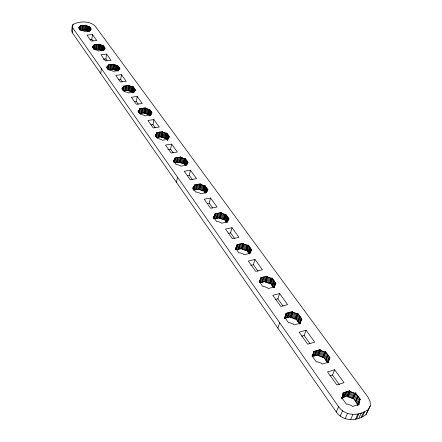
<?xml version="1.0" encoding="UTF-8"?>
<svg xmlns="http://www.w3.org/2000/svg" width="442" height="442" viewBox="0 0 442 442"><rect width="100%" height="100%" fill="white"/><g stroke="black" fill="none" stroke-linecap="round" stroke-linejoin="round"><path stroke-width="0.66" d="M327.876 362.374L329.041 359.788L329.191 358.169L330.097 357.898L325.605 351.716L324.699 351.987L320.588 350.467L319.997 349.644L313.19 351.644L313.781 352.467L312.185 356.561M312.433 356.65L313.781 352.467M286.377 314.118L285.421 316.875L284.526 317.118L288.643 322.914L289.543 322.671L293.532 324.13L294.096 324.914L300.798 323.074L300.24 322.295L300.952 320.997L301.146 319.511L302.035 319.268L297.869 313.538L296.985 313.776L293.046 312.339L292.493 311.577L285.83 313.35L286.377 314.118L284.952 318.212M259.714 282.466L260.946 278.521L260.437 277.808L266.957 276.233L267.471 276.941L271.25 278.305L272.117 278.095L275.99 283.421L275.117 283.637L274.029 287.626M72.223 26.034L71.703 30.852L72.295 32.736L336.296 411.999C343.108 421.834 357.219 421.502 365.993 414.585L370.297 405.811L370.136 401.535L367.915 397.032L95.096 25.968C89.339 20.675 79.632 21.1 73.029 24.398L72.223 26.034L72.82 27.912L338.605 406.745C345.478 416.585 359.628 416.292 368.462 409.369L370.297 405.811M72.902 25.603L73.029 24.398M72.295 32.736L72.82 27.912M250.901 250.255L249.89 252.614L250.376 253.288L243.956 254.741L243.47 254.062L239.796 252.747L238.929 252.94L235.365 247.923L236.227 247.735L237.282 245.398L236.807 244.735L243.188 243.332L243.664 243.99L247.299 245.288L248.15 245.1L251.752 250.061L250.901 250.255L250.133 252.863M78.88 28.526L79.019 27.321M79.24 28.492L79.538 26.94L80.571 26.067L80.3 25.68L85.604 25.222L88.577 26.487L89.284 26.426L91.378 29.31L90.671 29.376L89.494 30.608L89.776 31.001L84.444 31.481L84.162 31.089L80.726 30.26L78.659 27.354L79.378 27.293M79.339 28.747L79.538 26.94M79.527 29.023L79.798 26.619M79.803 29.327L80.146 26.327M80.184 27.111L80.339 25.741M79.969 29.99L80.438 25.874M80.063 30.122L80.532 26.006M80.245 29.758L80.715 25.642M81.079 30.365L81.626 25.564M82.538 25.487L81.985 30.283L85.041 30.012L88.002 31.277L88.687 26.481M82.4 30.244L82.952 25.448M82.814 30.211L83.367 25.415M83.72 30.128L84.278 25.338M84.626 30.045L85.19 25.255M85.079 30.073L85.604 25.222M85.179 30.205L85.742 25.415M85.273 30.338L85.836 25.548M85.317 30.399L85.881 25.603M86.041 30.553L86.604 25.763M86.737 30.758L87.306 25.968M87.394 31.001L87.964 26.211M88.002 31.277L88.577 26.487M88.356 31.244L88.93 26.459M88.599 31.227L89.174 26.437M88.709 31.216L89.284 26.426M88.87 31.443L89.45 26.653M89.312 31.249L89.809 27.144M89.837 30.376L90.168 27.642M89.997 30.603L90.328 27.868M90.162 30.829L90.494 28.089M90.687 29.957L90.853 28.586M93.024 41.023L91.859 39.399L92.455 34.581L86.93 35.089L91.185 41.045L96.743 40.515L92.455 34.581M92.743 47.681L92.892 46.46M92.853 47.67L93.168 46.079L94.201 45.139L93.914 44.736L99.323 44.211L102.389 45.532L103.113 45.46L105.323 48.504L104.599 48.576L103.428 49.896L103.726 50.305L98.284 50.852L97.991 50.443L94.455 49.587L92.279 46.52L93.008 46.449M92.942 47.907L93.168 46.079M93.118 48.167L93.422 45.736M93.389 48.46L93.77 45.421M93.5 48.443L93.61 47.167M93.599 48.581L93.754 47.366M93.903 46.156L94.058 44.94M93.743 48.786L94.157 45.078M93.798 48.946L94.339 44.697M94.654 49.46L95.268 44.603M95.577 49.366L96.196 44.515M96.002 49.327L96.621 44.471M96.422 49.283L97.041 44.432M97.345 49.189L97.975 44.344M98.273 49.101L98.897 44.25M103.284 45.697L102.638 50.543L98.98 49.465L98.693 49.056L99.323 44.211M98.737 49.123L99.367 44.272M98.837 49.261L99.467 44.415M98.936 49.399L99.566 44.554M98.98 49.465L99.616 44.614M99.726 49.626L100.362 44.78M100.445 49.836L101.08 44.99M101.119 50.084L101.759 45.239M101.748 50.377L102.389 45.532M101.859 50.366L102.505 45.52M102.108 50.344L102.754 45.498M102.356 50.316L102.997 45.471M102.467 50.305L103.113 45.46M103.096 50.46L103.666 46.217M103.555 50.377L104.041 46.741M103.809 50.012L104.213 46.979M100.721 73.571L101.384 68.632M103.98 50.25L104.389 47.217M104.605 48.951L104.771 47.742M107.014 60.532L105.887 58.963L106.55 54.084L100.914 54.664L105.406 60.957L111.08 60.35L106.55 54.084M357.943 405.021L359.407 401.717L359.501 399.955L360.429 399.645L355.567 392.955L354.644 393.258L350.346 391.651L349.705 390.761L342.749 393.015L343.39 393.91L342.368 396.236M106.859 67.957L107.03 66.725M107.119 67.924L107.29 66.698M107.146 68.532L107.561 66.289L108.594 65.283L108.29 64.852L113.804 64.256L116.975 65.637L117.71 65.554L120.047 68.77L119.307 68.853L118.147 70.261L118.456 70.698L112.909 71.322L112.594 70.886L108.964 70.002L106.66 66.764L107.406 66.681M107.301 68.134L107.561 66.289M107.472 68.377L107.809 65.919M107.644 69.272L108.202 65.471M108.08 66.764L108.251 65.538M108.097 67.527L108.356 65.681M108.03 68.902L108.544 65.217M108.036 69.72L108.721 64.808M109.671 64.703L108.981 69.615L113.102 69.156L113.406 69.587L117.174 70.709L117.892 65.803M109.925 69.51L110.616 64.604M110.356 69.466L111.047 64.554M110.787 69.416L111.478 64.51M111.727 69.311L112.428 64.405M112.671 69.206L113.373 64.3M113.102 69.156L113.804 64.256M113.146 69.228L113.854 64.322M113.251 69.372L113.959 64.471M113.362 69.521L114.064 64.615M113.406 69.587L114.113 64.681M228.315 219.116L227.265 221.293L227.718 221.923L221.431 223.216L220.983 222.586L217.442 221.332L216.597 221.503L213.265 216.818L214.11 216.652L215.199 214.492L214.757 213.873L221 212.624L221.448 213.243L224.945 214.475L225.779 214.309L229.149 218.945L228.315 219.116L227.796 221.061M114.174 69.753L114.881 64.852M114.909 69.969L115.622 65.068M115.605 70.234L116.323 65.328M116.257 70.538L116.975 65.637M116.373 70.527L117.091 65.62M116.627 70.499L117.34 65.593M116.876 70.471L117.594 65.565M116.992 70.455L117.71 65.554M117.66 70.648L118.29 66.355M118.058 71.201L118.694 66.908M118.423 70.223L118.876 67.156M118.605 70.477L119.058 67.411M119.185 69.803L119.462 67.963M122.285 81.836L120.699 79.621L121.44 74.692L115.688 75.35L120.439 82.002L126.23 81.317L121.44 74.692M122.058 89.372L122.252 88.124M122.318 89.339L122.511 88.096M122.44 89.323L122.777 87.66L123.81 86.582L123.484 86.129L129.114 85.45L129.44 85.897L132.396 86.892L133.141 86.798L135.617 90.201L134.865 90.295L134.517 91.958M122.489 89.527L122.777 87.66M122.644 89.754L123.025 87.262M122.893 90.013L123.373 86.903M123.075 90.085L123.362 88.218M123.091 90.859L123.76 86.51M123.163 91.046L123.926 86.074M124.898 85.958L124.125 90.925L128.329 90.406L128.655 90.859L131.594 91.848L132.34 91.754L132.954 92.605L133.76 87.643M125.092 90.803L125.865 85.842M125.528 90.754L126.307 85.787M125.97 90.698L126.743 85.731M126.931 90.577L127.71 85.615M341.804 398.949L343.39 393.91M127.893 90.461L128.677 85.499M128.329 90.406L129.114 85.45M128.379 90.477L129.163 85.516M128.495 90.632L129.279 85.671M128.655 90.859L129.39 85.831M129.44 91.03L130.23 86.074M130.202 91.256L130.992 86.295M130.92 91.527L131.716 86.571M131.594 91.848L132.396 86.892M131.71 91.831L132.512 86.875M131.97 91.803L132.771 86.842M132.224 91.77L133.025 86.814M132.34 91.754L133.141 86.798M132.534 92.019L133.335 87.063M133.478 92.571L134.186 88.229M133.771 92.218L134.379 88.494M134.064 91.864L134.572 88.759M134.661 91.533L134.998 89.345M134.777 91.522L134.981 90.279M138.307 104.185L136.368 101.478L137.197 96.494L131.324 97.24L136.357 104.284L142.263 103.511L137.197 96.494M138.153 112.058L138.368 110.798M138.423 112.019L138.633 110.76M138.578 112.18L138.899 110.296L139.926 109.141L139.584 108.655L145.33 107.887L145.672 108.367L148.722 109.395L149.484 109.296L152.109 112.898L151.341 113.003L150.197 114.627L150.551 115.113L144.766 115.915L144.418 115.423L141.341 114.379L140.562 114.484L137.981 110.848L138.755 110.743L138.899 110.296M138.716 112.39L139.142 109.876M138.954 112.627L139.639 108.732M139.114 112.666L139.755 108.898M139.285 112.909L139.876 109.064M139.285 112.992L140.031 108.599M141.02 108.467L140.164 113.484L144.451 112.898L144.799 113.379L147.832 114.406L148.595 114.301L149.241 115.202L150.142 110.191M141.147 113.351L142.009 108.334M141.595 113.29L142.462 108.273M142.042 113.229L142.91 108.213M143.026 113.091L143.893 108.08M144.009 112.959L144.882 107.947M144.506 112.975L145.33 107.887M144.628 113.141L145.501 108.124M144.744 113.307L145.617 108.29M144.799 113.379L145.672 108.367M145.606 113.555L146.484 108.544M146.39 113.787L147.274 108.776M147.136 114.075L148.02 109.064M147.832 114.406L148.722 109.395M147.954 114.395L148.843 109.384M148.214 114.356L149.103 109.345M148.473 114.318L149.368 109.312M148.595 114.301L149.484 109.296M148.799 114.583L149.689 109.572M149.689 115.826L150.589 110.809M149.971 115.881L150.794 111.091M150.208 115.76L150.998 111.373M150.407 115.528L150.634 114.274M150.998 114.506L151.451 111.997M151.114 114.263L151.341 113.003M151.23 114.246L151.457 112.992M206.779 191.85L207.193 189.999L208.011 189.85L204.856 185.507L204.044 185.657L200.668 184.48L200.248 183.905L194.137 185.01L194.552 185.59L193.513 190.11M155.258 127.832L152.965 124.633L153.888 119.594L147.899 120.439L153.241 127.92L159.269 127.042L153.888 119.594M155.507 136.086L155.744 134.816M155.645 136.219L155.998 134.313L157.026 133.07L156.661 132.561L162.523 131.688L162.894 132.197L166.043 133.274L166.822 133.158L169.606 136.987L168.822 137.103L167.695 138.843L167.441 140.114M155.766 136.401L156.241 133.86M155.987 136.617L156.584 133.445M156.131 136.622L156.485 134.716M156.253 136.799L156.971 132.992M156.192 137.512L157.12 132.489M158.131 132.34L157.175 137.412L161.551 136.749L161.916 137.263L165.054 138.335L165.833 138.219L166.993 139.832L167.993 134.766M158.181 137.263L159.137 132.191M158.634 137.191L159.595 132.125M159.092 137.125L160.054 132.053M160.092 136.97L161.059 131.904M161.098 136.821L162.065 131.755M161.551 136.749L162.523 131.688M161.606 136.832L162.579 131.766M161.733 137.003L162.706 131.943M161.86 137.18L162.833 132.119M161.916 137.263L162.894 132.197M162.75 137.445L163.728 132.379M163.557 137.683L164.54 132.622M164.33 137.981L165.314 132.92M165.054 138.335L166.043 133.274M165.175 138.318L166.164 133.252M165.441 138.274L166.43 133.213M165.711 138.236L166.7 133.175M165.833 138.219L166.822 133.158M166.043 138.517L167.037 133.456M166.518 139.175L167.518 134.108M167.209 140.131L168.209 135.064M167.501 140.197L168.43 135.363M168.402 138.556L168.905 136.025M168.446 138.854L168.822 137.103M168.689 138.352L168.943 137.086M194.552 185.59L193.43 187.59L192.607 187.739L195.723 192.121L196.552 191.972L199.961 193.165L200.386 193.756L206.536 192.607L206.116 192.021L207.094 190.557M173.242 152.91L170.59 149.208L171.612 144.125L165.501 145.081L171.176 153.026L177.33 152.037L171.612 144.125M173.667 161.667L173.933 160.38M173.783 161.766L174.181 159.844L175.198 158.507L174.811 157.96L180.795 156.982L181.187 157.523L184.447 158.645L185.242 158.512L188.204 162.584L187.402 162.722L187.01 164.518M173.883 161.921L174.413 159.358M173.96 162.755L174.756 158.91M174.341 161.435L174.607 160.153M174.341 162.264L175.137 158.418M174.347 162.363L175.281 157.882M176.308 157.717L175.242 162.833L179.712 162.087L180.104 162.634L183.347 163.755L184.143 163.617L185.607 165.656L186.717 160.545M176.27 162.662L177.341 157.545M176.734 162.584L177.806 157.468M177.203 162.507L178.275 157.391M178.225 162.336L179.303 157.225M179.248 162.164L180.33 157.054M179.712 162.087L180.795 156.982M179.772 162.175L180.855 157.065M179.905 162.363L180.993 157.247M180.043 162.546L181.126 157.435M180.104 162.634L181.187 157.523M176.452 182.364L177.551 177.192M180.96 162.822L182.049 157.711M181.795 163.07L182.889 157.96M182.596 163.385L183.69 158.275M183.347 163.755L184.447 158.645M183.469 163.733L184.568 158.623M183.745 163.689L184.844 158.579M184.016 163.639L185.121 158.534M184.143 163.617L185.242 158.512M184.369 163.938L185.474 158.827M184.872 164.634L185.983 159.529M185.38 165.336L186.491 160.225M185.977 165.336L186.949 160.86M187.402 162.722L186.297 164.59L186.695 165.142L180.667 166.164L180.275 165.606L176.982 164.468L176.17 164.606L173.253 160.496L174.06 160.363L174.181 159.844M186.9 164.12L187.458 161.562M187.248 163.976L187.53 162.7M192.347 179.562L189.325 175.341L190.463 170.209L184.22 171.286L190.27 179.756L196.557 178.64L190.463 170.209M193.01 188.905L193.303 187.612M193.099 188.972L193.546 187.032M193.182 189.099L193.773 186.513M193.309 189.822L194.342 185.297M193.43 190.088L194.613 184.922M195.668 184.734L194.48 189.894L199.044 189.06L199.458 189.635L202.817 190.811L203.629 190.657L205.193 192.828L206.431 187.673M195.53 189.701L196.718 184.541M196.005 189.618L197.198 184.458M196.48 189.53L197.673 184.369M197.524 189.336L198.723 184.181M198.568 189.143L199.773 183.988M199.044 189.06L200.248 183.905M199.11 189.148L200.314 183.994M199.254 189.347L200.458 184.192M199.392 189.546L200.602 184.391M199.458 189.635L200.668 184.48M200.348 189.828L201.558 184.673M201.209 190.093L202.425 184.938M202.038 190.419L203.259 185.264M202.817 190.811L204.044 185.657M202.944 190.784L204.171 185.634M203.226 190.734L204.447 185.585M203.502 190.684L204.729 185.53M203.629 190.657L204.856 185.507M203.873 190.999L205.099 185.844M204.408 191.74L205.641 186.59M204.95 192.485L206.182 187.336M205.436 193.165L206.674 188.01M206.442 191.983L207.221 188.762M206.884 191.292L207.193 189.999M206.856 191.911L207.32 189.977M212.701 207.95L209.281 203.182L210.552 198.01L204.176 199.22L210.63 208.259L217.055 207.005L210.552 198.01M213.646 217.978L214.21 216.05M213.768 218.094L214.425 215.486M213.934 218.221L214.757 214.967M214.646 215.481L214.978 214.182M214.094 218.326L215.243 213.773M214.138 218.298L215.127 214.392M214.21 218.392L215.199 214.492M215 218.762L216.32 213.558M216.066 218.541L217.398 213.342M216.552 218.447L217.884 213.248M217.039 218.348L218.37 213.149M218.11 218.133L219.442 212.939M219.177 217.917L220.514 212.724M225.779 214.309L224.414 219.497L223.586 219.663L220.099 218.436L219.657 217.818L221 212.624M219.729 217.912L221.072 212.724M219.878 218.127L221.227 212.933M220.033 218.337L221.376 213.143M220.099 218.436L221.448 213.243M221.017 218.635L222.365 213.442M221.912 218.906L223.265 213.718M222.774 219.254L224.127 214.061M223.586 219.663L224.945 214.475M223.713 219.635L225.077 214.447M224 219.58L225.365 214.392M224.282 219.519L225.647 214.331M224.674 219.856L226.039 214.668M225.249 220.652L226.619 215.464M225.823 221.448L227.194 216.26M226.083 221.812L227.459 216.619M227.724 216.983L226.343 222.171L224.414 219.497M227.094 222.326L228.304 217.779M227.923 221.039L228.442 219.088M234.426 238.255L230.591 232.906L232.006 227.696L225.492 229.061L232.398 238.73L238.956 237.315L232.006 227.696M155.998 134.313L155.866 134.793L155.076 134.915L157.822 138.777L158.612 138.655L161.794 139.744L162.17 140.269L168.07 139.363L167.695 138.843M235.724 249.073L236.514 246.476M235.857 249.045L236.227 247.735M235.757 249.647L237.045 245.061M236.017 249.2L237.304 244.625M236.1 249.216L237.205 245.293M236.177 249.321L237.282 245.398M238.404 244.382L236.929 249.614L241.691 248.553L243.188 243.332M238.023 249.371L239.503 244.139M238.52 249.26L240 244.034M239.017 249.15L240.498 243.923M240.105 248.907L241.597 243.68M241.199 248.664L242.691 243.443M241.768 248.658L243.26 243.437M241.929 248.885L243.426 243.664M242.089 249.111L243.586 243.89M248.15 245.1L246.63 250.316L245.78 250.503L242.166 249.216L243.664 243.99M243.111 249.421L244.614 244.199M244.039 249.708L245.548 244.487M244.934 250.073L246.448 244.851M245.78 250.503L247.299 245.288M245.912 250.476L247.432 245.255M260.946 278.521L259.94 281.057L259.056 281.272L262.885 286.659L263.769 286.438L267.592 287.825L268.112 288.554L274.675 286.919L274.156 286.195L274.885 285.002M246.205 250.41L247.724 245.194M246.498 250.343L248.017 245.128M246.907 250.702L248.426 245.481M247.52 251.553L249.045 246.332M248.133 252.404L249.664 247.188M248.415 252.791L249.945 247.575M248.691 253.183L250.227 247.962M250.852 248.818L249.31 254.04L246.63 250.316M250.255 252.863L251.034 250.222M250.702 252.283L251.47 249.675M258.062 271.217L253.388 264.703L254.968 259.471L248.31 261.007L255.714 271.371L262.415 269.78L254.968 259.471M259.581 281.67L260.194 279.698M259.388 282.41L260.692 278.167M259.526 282.372L260.951 277.687M259.636 282.355L260.868 278.41M262.073 277.416L260.426 282.67L265.294 281.477L266.957 276.233M261.542 282.394L263.194 277.145M262.051 282.272L263.703 277.023M262.559 282.145L264.217 276.896M263.675 281.874L265.333 276.626M264.786 281.604L266.449 276.355M265.371 281.587L267.04 276.344M265.548 281.83L267.217 276.587M265.719 282.079L267.388 276.83M272.117 278.095L270.427 283.333L269.559 283.543L265.802 282.189L267.471 276.941M266.78 282.399L268.454 277.156M267.742 282.703L269.421 277.46M268.675 283.084L270.36 277.841M269.559 283.543L271.25 278.305M269.697 283.51L271.388 278.272M269.996 283.438L271.686 278.2M270.289 283.366L271.985 278.128M270.725 283.747L272.421 278.504M271.382 284.659L273.084 279.421M272.04 285.576L273.747 280.333M272.338 285.991L274.051 280.747M272.642 286.405L274.349 281.167M275.018 282.084L273.3 287.322L270.427 283.333M273.725 287.51L274.156 286.195M273.808 287.62L275.117 283.637M273.935 287.593L275.255 283.604M274.825 285.62L275.686 283.002M274.907 285.493L275.554 283.526M283.002 306.013L277.841 298.809L279.598 293.56L272.797 295.284L280.758 306.428L287.604 304.637L279.598 293.56M277.869 328.063L279.692 322.776M284.565 318.168L284.974 316.997M285.698 314.903L286.107 313.737M284.825 317.743L286.355 313.212M284.852 317.875L285.946 314.732M284.863 318.096L286.09 314.582M284.808 318.632L285.421 316.875M287.504 312.908L285.665 318.174L290.637 316.831L292.493 311.577M286.808 317.864L288.648 312.604M287.322 317.726L289.167 312.461M287.841 317.583L289.692 312.323M288.98 317.279L290.836 312.019M290.118 316.975L291.974 311.715M290.72 316.953L292.582 311.698M290.908 317.212L292.77 311.958M291.096 317.478L292.958 312.223M297.869 313.538L295.98 318.787L295.096 319.025L291.179 317.594L293.046 312.339M292.195 317.815L294.068 312.56M293.201 318.129L295.074 312.881M294.168 318.538L296.052 313.284M295.096 319.025L296.985 313.776M295.234 318.991L297.123 313.737M295.538 318.909L297.427 313.654M295.842 318.826L297.731 313.577M296.3 319.234L298.195 313.986M297.007 320.212L298.908 314.964M297.72 321.196L299.621 315.947M298.041 321.643L299.947 316.395M298.361 322.091L300.273 316.842M300.985 317.831L299.074 323.08L295.98 318.787M299.654 323.594L301.146 319.511M299.599 324.047L301.284 319.472M299.897 323.588L301.113 320.273M300.002 323.483L301.704 318.82M301.61 336.191L304.129 335.478L306.096 330.224L314.721 342.158L307.72 344.174L299.146 332.163L306.096 330.224M313.267 352.655L313.726 351.484M312.218 356.064L313.687 352.34M312.29 356.688L312.748 355.517M314.897 351.141L312.842 356.401L317.92 354.898L319.997 349.644M314.008 356.059L316.069 350.799M314.538 355.898L316.599 350.644M315.069 355.744L317.135 350.484M316.229 355.401L318.301 350.141M317.389 355.053L319.467 349.799M318.013 355.025L320.091 349.771M318.212 355.307L320.295 350.053M318.417 355.589L320.5 350.34M325.605 351.716L323.494 356.965L322.594 357.23L318.505 355.716L320.588 350.467M319.566 355.948L321.654 350.694M320.605 356.28L322.699 351.031M321.621 356.711L323.721 351.462M322.594 357.23L324.699 351.987M322.737 357.191L324.842 351.942M323.047 357.097L325.152 351.849M323.356 357.003L325.467 351.76M323.842 357.445L325.953 352.197M324.605 358.501L326.726 353.257M325.367 359.561L327.494 354.318M325.715 360.042L327.842 354.799M326.063 360.528L328.196 355.28M326.831 361.589L328.97 356.346M327.284 362.832L329.191 358.169M327.428 362.794L329.329 358.131M328.318 360.91L329.743 357.412M327.754 362.495L329.185 358.998M328.45 360.948L329.168 359.202M327.809 362.86L329.041 359.788M328.179 362.794L328.655 361.628M329.898 375.811L332.472 375.009L334.671 369.766L343.992 382.661L336.843 384.938L327.566 371.954L334.671 369.766M342.782 394.004L343.296 392.839M342.207 396.391L343.29 393.767M341.799 398.049L342.567 396.303M342.445 397.109L344.495 392.452M341.915 398.413L342.428 397.248M336.296 411.999L338.605 406.745M343.384 397.303L345.694 392.065M343.92 397.126L346.235 391.888M344.462 396.949L346.777 391.711M345.655 396.557L347.97 391.325M346.837 396.17L349.163 390.938M342.191 397.689L347.379 395.993L349.705 390.761M347.478 396.131L349.804 390.899M347.694 396.441L350.025 391.209M347.915 396.745L350.246 391.513M355.567 392.955L353.208 398.181L352.285 398.485L348.014 396.883L350.346 391.651M340.202 416.016L342.544 410.773M349.114 397.12L351.451 391.888M350.202 397.469L352.545 392.242M351.263 397.927L353.611 392.7M352.285 398.485L354.644 393.258M352.429 398.441L354.788 393.214M352.744 398.336L355.103 393.109M353.064 398.231L355.423 393.004M353.578 398.701L355.943 393.479M345.13 418.734L347.506 413.497M354.407 399.844L356.777 394.623M355.23 400.993L357.611 395.767M355.606 401.513L357.992 396.292M355.987 402.038L358.368 396.817M356.816 403.187L359.208 397.966M357.103 405.176L359.501 399.955M350.445 419.9L352.849 414.668M357.512 404.546L360.048 399.12M357.655 404.916L359.965 399.8M357.805 405.203L359.407 401.717M358.048 405.159L358.849 403.419M358.539 404.894L359.075 403.734M355.484 419.265L357.915 414.043M356.545 418.9L358.981 413.679M358.876 418.104L361.318 412.883M361.202 417.309L363.656 412.088M362.258 416.944L364.711 411.729M365.993 414.585L368.462 409.369M359.147 402.529L358.749 403.275L359.401 404.187L352.401 406.524L351.749 405.612L347.395 403.971L346.451 404.281L341.633 397.507L342.578 397.198M134.722 90.715L133.711 91.803L134.042 92.267L128.379 92.975L128.047 92.511L124.307 91.599L121.87 88.173L122.627 88.08M312.886 355.478L311.969 355.749L316.417 362.009L317.339 361.733L321.505 363.28L322.108 364.12L328.958 362.048L328.351 361.208M275.377 299.438L277.841 298.809M250.736 265.322L253.388 264.703M227.995 233.453L230.591 232.906M213.928 218.978L219.657 217.818M207.375 203.552L209.281 203.182M187.458 175.667L189.325 175.341M167.877 149.639L170.59 149.208M150.976 124.92L152.965 124.633M134.418 101.732L136.368 101.478M118.787 79.847L120.699 79.621M103.389 59.222L105.887 58.963M93.726 49.554L98.693 49.056M90.024 39.57L91.859 39.399M323.494 356.965L327.599 362.655M353.208 398.181L357.644 404.342M304.129 335.478L309.964 343.616M332.472 375.009L339.301 384.54M241.691 248.553L242.166 249.216M265.294 281.477L265.802 282.189M290.637 316.831L291.179 317.594M317.92 354.898L318.505 355.716M347.379 395.993L348.014 396.883"/></g></svg>
